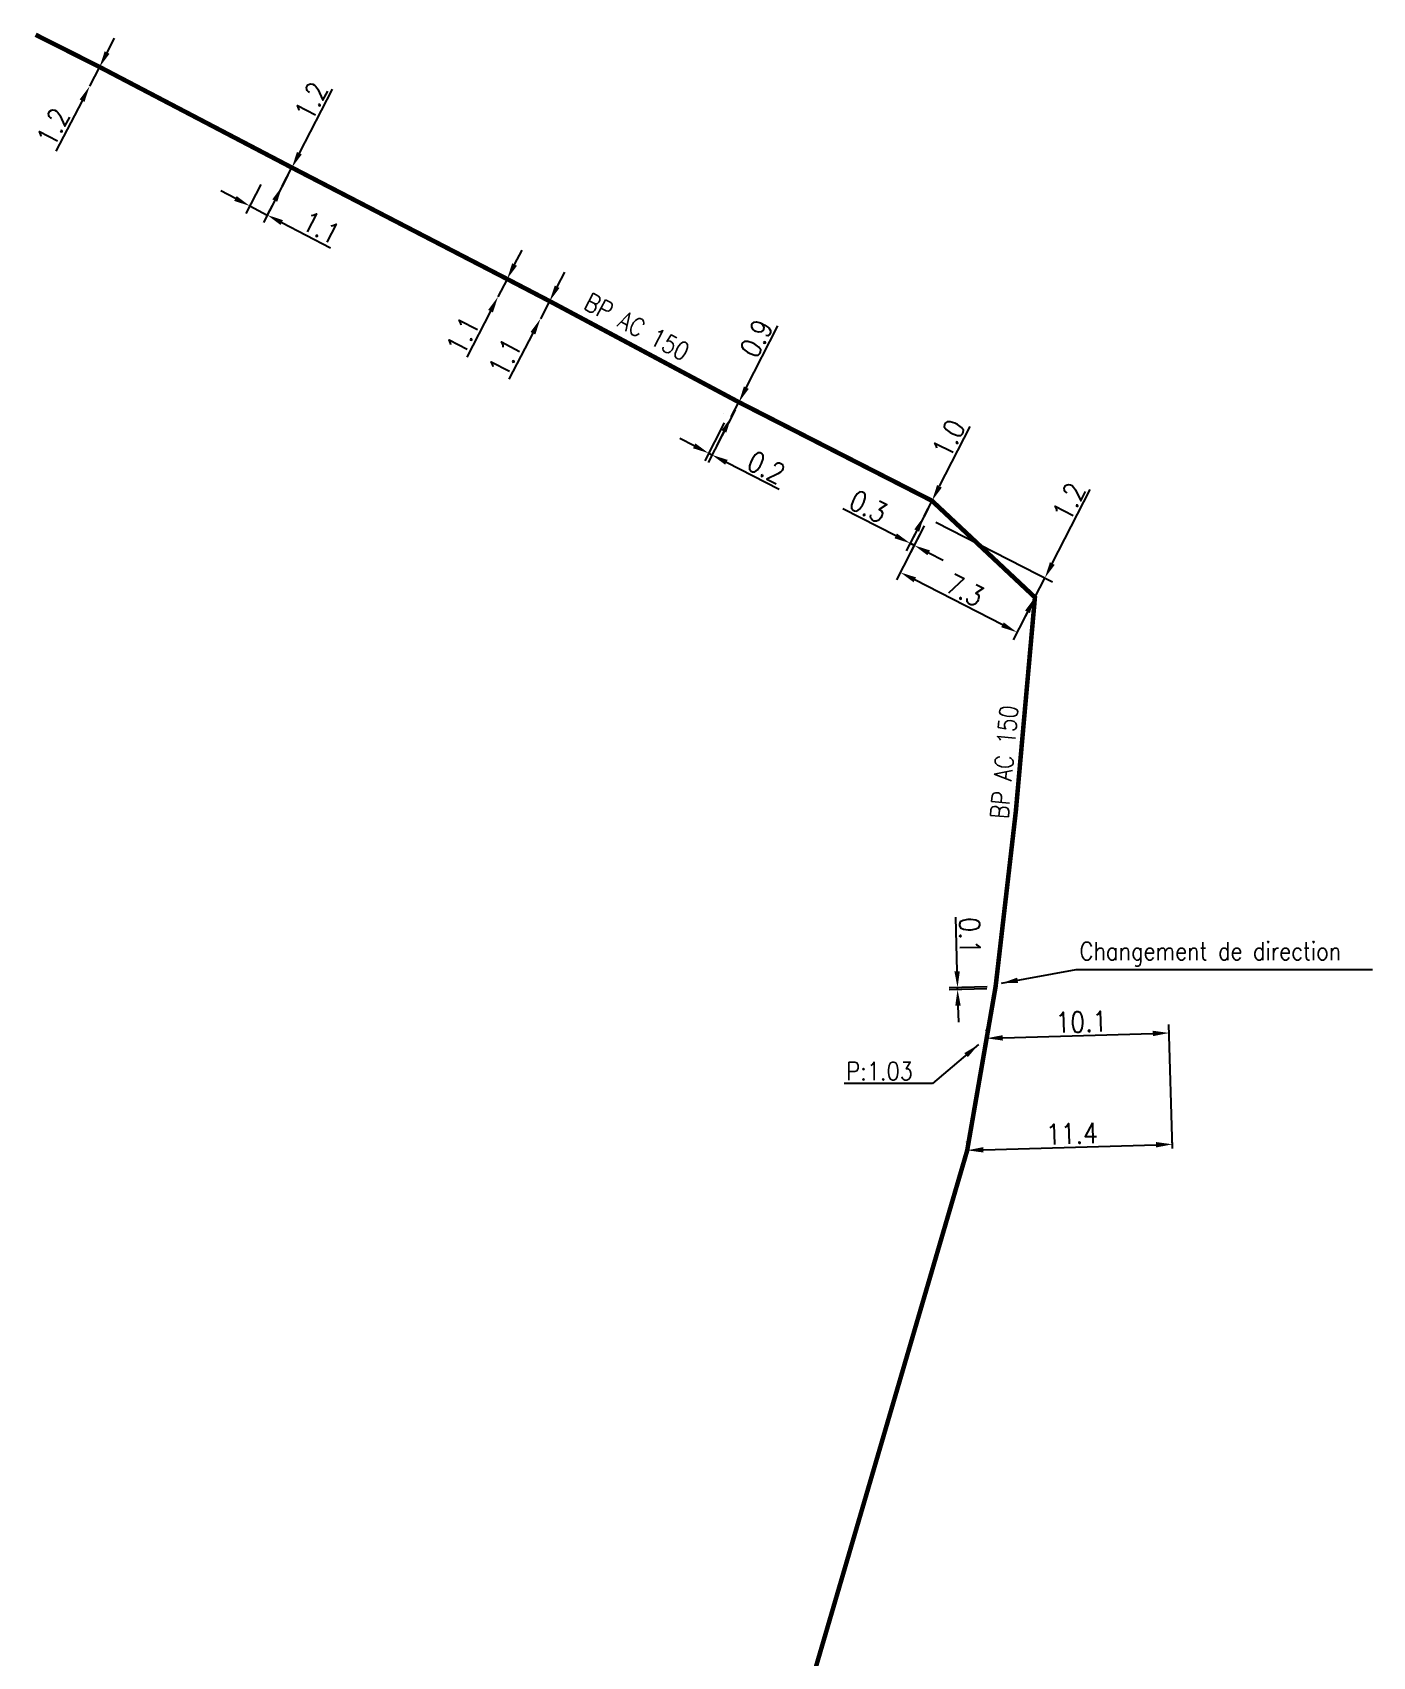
# Model space of a CAD drawing. Header units: millimetres. Extents: x 183997 to 185000, y 126999 to 128004.
# Drawn here: x 184621.5 to 184695.6, y 127910.3 to 128000.1 of the extents above; entities that cross this region are included whole.
import ezdxf

# ---------------------------------------------------------------- set-up
doc = ezdxf.new("R2010")
doc.units = ezdxf.units.MM
doc.header["$PDMODE"] = 34
doc.linetypes.add('L_25_AP', pattern=[2000, 1000, 1000])
doc.layers.get('DEFPOINTS').update_dxf_attribs({"linetype": 'CONTINUOUS'})
doc.layers.add('L_150', color=1, linetype='CONTINUOUS')
doc.styles.get("Standard").update_dxf_attribs({"font": 'romans.shx', "width": 0.85})
doc.dimstyles.get("Standard").update_dxf_attribs({"dimtxt": 1.5, "dimasz": 1.2, "dimexe": 0.625, "dimexo": 0.625, "dimgap": 0.25, "dimtad": 1, "dimdec": 1, "dimzin": 0, "dimdsep": 46, "dimtxsty": 'Standard', "dimcen": -0.5, "dimadec": 0, "dimazin": 0, "dimtfac": 1, "dimtdec": 1, "dimtmove": 0, "dimatfit": 3, "dimfxl": 0, "dimtolj": 1, "dimtzin": 0, "dimarcsym": 0})

# ---------------------------------------------------------------- blocks, each defined once
blk = doc.blocks.new('*D141')
at = {"layer": 'DEFPOINTS', "color": 0, "linetype": 'Continuous', "transparency": 16777216}
for p in [(184625.182, 127998.218), (184624.63, 127997.153), (184624.63, 127997.153)]:
    blk.add_point(p, dxfattribs=at)
at = {"layer": 'L_150', "color": 0, "linetype": 'Continuous', "lineweight": -2, "transparency": 16777216}
for p, q in [((184625.597, 127999.017), (184626.011, 127999.816)), ((184625.182, 127998.218), (184624.63, 127997.153)), ((184624.215, 127996.354), (184622.768, 127993.565))]:
    blk.add_line(p, q, dxfattribs=at)
at = {"layer": 'L_150', "color": 0, "linetype": 'Continuous', "transparency": 16777216}
for points in [[(184625.463, 127999.086), (184625.73, 127998.948), (184625.182, 127998.218)], [(184624.082, 127996.423), (184624.348, 127996.285), (184624.63, 127997.153)]]:
    blk.add_solid(points, dxfattribs=at)
at = {"layer": 'L_150', "color": 0, "linetype": 'Continuous', "transparency": 16777216, "insert": (184622.619, 127994.906), "char_height": 1.125, "attachment_point": 5, "rotation": 62.58379}
blk.add_mtext('\\A1;1.2', dxfattribs=at)
blk = doc.blocks.new('*D142')
at = {"layer": 'DEFPOINTS', "color": 0, "linetype": 'Continuous', "transparency": 16777216}
for p in [(184671.203, 127974.233), (184670.992, 127973.274), (184670.219, 127971.768)]:
    blk.add_point(p, dxfattribs=at)
at = {"layer": 'L_150', "color": 0, "linetype": 'Continuous', "lineweight": -2, "transparency": 16777216}
for p, q in [((184670.989, 127973.816), (184669.782, 127971.466)), ((184669.196, 127972.294), (184666.279, 127973.791)), ((184670.777, 127972.857), (184670.004, 127971.351)), ((184670.219, 127971.768), (184669.996, 127971.883)), ((184671.019, 127971.357), (184671.82, 127970.946))]:
    blk.add_line(p, q, dxfattribs=at)
at = {"layer": 'L_150', "color": 0, "linetype": 'Continuous', "transparency": 16777216}
for points in [[(184669.264, 127972.427), (184669.127, 127972.16), (184669.996, 127971.883)], [(184671.088, 127971.491), (184670.951, 127971.224), (184670.219, 127971.768)]]:
    blk.add_solid(points, dxfattribs=at)
at = {"layer": 'L_150', "color": 0, "linetype": 'Continuous', "transparency": 16777216, "insert": (184667.68, 127973.915), "char_height": 1.125, "attachment_point": 5, "rotation": 332.82041}
blk.add_mtext('\\A1;0.3', dxfattribs=at)
blk = doc.blocks.new('*D143')
at = {"layer": 'DEFPOINTS', "color": 0, "linetype": 'Continuous', "transparency": 16777216}
for p in [(184671.203, 127974.233), (184670.769, 127973.388), (184670.769, 127973.388)]:
    blk.add_point(p, dxfattribs=at)
at = {"layer": 'L_150', "color": 0, "linetype": 'Continuous', "lineweight": -2, "transparency": 16777216}
for p, q in [((184671.614, 127975.034), (184673.309, 127978.334)), ((184670.769, 127973.388), (184671.203, 127974.233)), ((184670.358, 127972.587), (184669.947, 127971.787))]:
    blk.add_line(p, q, dxfattribs=at)
at = {"layer": 'L_150', "color": 0, "linetype": 'Continuous', "transparency": 16777216}
for points in [[(184671.481, 127975.102), (184671.748, 127974.965), (184671.203, 127974.233)], [(184670.225, 127972.656), (184670.492, 127972.519), (184670.769, 127973.388)]]:
    blk.add_solid(points, dxfattribs=at)
at = {"layer": 'L_150', "color": 0, "linetype": 'Continuous', "transparency": 16777216, "insert": (184672.13, 127977.68), "char_height": 1.125, "attachment_point": 5, "rotation": 62.82041}
blk.add_mtext('\\A1;1.0', dxfattribs=at)
blk = doc.blocks.new('*D144')
at = {"layer": 'DEFPOINTS', "color": 0, "linetype": 'Continuous', "transparency": 16777216}
for p in [(184660.526, 127979.685), (184659.929, 127978.957), (184658.858, 127976.862)]:
    blk.add_point(p, dxfattribs=at)
at = {"layer": 'L_150', "color": 0, "linetype": 'Continuous', "lineweight": -2, "transparency": 16777216}
for p, q in [((184660.312, 127979.267), (184658.822, 127976.353)), ((184659.716, 127978.54), (184658.644, 127976.444)), ((184658.056, 127977.271), (184657.255, 127977.681)), ((184658.858, 127976.862), (184659.036, 127976.771)), ((184659.837, 127976.361), (184662.756, 127974.869))]:
    blk.add_line(p, q, dxfattribs=at)
at = {"layer": 'L_150', "color": 0, "linetype": 'Continuous', "transparency": 16777216}
for points in [[(184658.125, 127977.405), (184657.988, 127977.138), (184658.858, 127976.862)], [(184659.905, 127976.495), (184659.769, 127976.227), (184659.036, 127976.771)]]:
    blk.add_solid(points, dxfattribs=at)
at = {"layer": 'L_150', "color": 0, "linetype": 'Continuous', "transparency": 16777216, "insert": (184662.039, 127976.078), "char_height": 1.125, "attachment_point": 5, "rotation": 332.92156}
blk.add_mtext('\\A1;0.2', dxfattribs=at)
blk = doc.blocks.new('*D145')
at = {"layer": 'DEFPOINTS', "color": 0, "linetype": 'Continuous', "transparency": 16777216}
for p in [(184660.526, 127979.685), (184660.107, 127978.866), (184660.107, 127978.866)]:
    blk.add_point(p, dxfattribs=at)
at = {"layer": 'L_150', "color": 0, "linetype": 'Continuous', "lineweight": -2, "transparency": 16777216}
for p, q in [((184660.935, 127980.486), (184662.688, 127983.915)), ((184660.107, 127978.866), (184660.526, 127979.685)), ((184660.108, 127979.898), (184660.108, 127979.898)), ((184659.689, 127979.079), (184659.689, 127979.079)), ((184659.697, 127978.064), (184659.287, 127977.263))]:
    blk.add_line(p, q, dxfattribs=at)
at = {"layer": 'L_150', "color": 0, "linetype": 'Continuous', "transparency": 16777216}
for points in [[(184660.802, 127980.554), (184661.069, 127980.418), (184660.526, 127979.685)], [(184659.564, 127978.133), (184659.831, 127977.996), (184660.107, 127978.866)]]:
    blk.add_solid(points, dxfattribs=at)
at = {"layer": 'L_150', "color": 0, "linetype": 'Continuous', "transparency": 16777216, "insert": (184661.49, 127983.218), "char_height": 1.125, "attachment_point": 5, "rotation": 62.92156}
blk.add_mtext('\\A1;0.9', dxfattribs=at)
blk = doc.blocks.new('*D146')
at = {"layer": 'DEFPOINTS', "color": 0, "linetype": 'Continuous', "transparency": 16777216}
for p in [(184650.063, 127985.27), (184649.555, 127984.295), (184649.555, 127984.295)]:
    blk.add_point(p, dxfattribs=at)
at = {"layer": 'L_150', "color": 0, "linetype": 'Continuous', "lineweight": -2, "transparency": 16777216}
for p, q in [((184650.479, 127986.068), (184650.895, 127986.866)), ((184650.063, 127985.27), (184649.555, 127984.295)), ((184649.139, 127983.497), (184647.813, 127980.953))]:
    blk.add_line(p, q, dxfattribs=at)
at = {"layer": 'L_150', "color": 0, "linetype": 'Continuous', "transparency": 16777216}
for points in [[(184650.346, 127986.138), (184650.612, 127985.999), (184650.063, 127985.27)], [(184649.006, 127983.566), (184649.272, 127983.427), (184649.555, 127984.295)]]:
    blk.add_solid(points, dxfattribs=at)
at = {"layer": 'L_150', "color": 0, "linetype": 'Continuous', "transparency": 16777216, "insert": (184647.603, 127982.172), "char_height": 1.125, "attachment_point": 5, "rotation": 62.47224}
blk.add_mtext('\\A1;1.1', dxfattribs=at)
blk = doc.blocks.new('*D147')
at = {"layer": 'DEFPOINTS', "color": 0, "linetype": 'Continuous', "transparency": 16777216}
for p in [(184647.713, 127986.494), (184647.209, 127985.516), (184647.209, 127985.516)]:
    blk.add_point(p, dxfattribs=at)
at = {"layer": 'L_150', "color": 0, "linetype": 'Continuous', "lineweight": -2, "transparency": 16777216}
for p, q in [((184648.124, 127987.294), (184648.536, 127988.094)), ((184647.713, 127986.494), (184647.209, 127985.516)), ((184646.797, 127984.715), (184645.484, 127982.165))]:
    blk.add_line(p, q, dxfattribs=at)
at = {"layer": 'L_150', "color": 0, "linetype": 'Continuous', "transparency": 16777216}
for points in [[(184647.991, 127987.363), (184648.258, 127987.225), (184647.713, 127986.494)], [(184646.664, 127984.784), (184646.931, 127984.647), (184647.209, 127985.516)]]:
    blk.add_solid(points, dxfattribs=at)
at = {"layer": 'L_150', "color": 0, "linetype": 'Continuous', "transparency": 16777216, "insert": (184645.268, 127983.383), "char_height": 1.125, "attachment_point": 5, "rotation": 62.76432}
blk.add_mtext('\\A1;1.1', dxfattribs=at)
blk = doc.blocks.new('*D148')
at = {"layer": 'DEFPOINTS', "color": 0, "linetype": 'Continuous', "transparency": 16777216}
for p in [(184635.814, 127992.654), (184634.317, 127992.128), (184633.489, 127990.533)]:
    blk.add_point(p, dxfattribs=at)
at = {"layer": 'L_150', "color": 0, "linetype": 'Continuous', "lineweight": -2, "transparency": 16777216}
for p, q in [((184635.598, 127992.238), (184634.238, 127989.616)), ((184632.69, 127990.947), (184631.891, 127991.362)), ((184634.101, 127991.712), (184633.273, 127990.117)), ((184633.489, 127990.533), (184634.454, 127990.032)), ((184635.253, 127989.618), (184637.95, 127988.219))]:
    blk.add_line(p, q, dxfattribs=at)
at = {"layer": 'L_150', "color": 0, "linetype": 'Continuous', "transparency": 16777216}
for points in [[(184632.759, 127991.081), (184632.621, 127990.814), (184633.489, 127990.533)], [(184635.322, 127989.751), (184635.184, 127989.485), (184634.454, 127990.032)]]:
    blk.add_solid(points, dxfattribs=at)
at = {"layer": 'L_150', "color": 0, "linetype": 'Continuous', "transparency": 16777216, "insert": (184637.421, 127989.338), "char_height": 1.125, "attachment_point": 5, "rotation": 332.58379}
blk.add_mtext('\\A1;1.1', dxfattribs=at)
blk = doc.blocks.new('*D149')
at = {"layer": 'DEFPOINTS', "color": 0, "linetype": 'Continuous', "transparency": 16777216}
for p in [(184635.814, 127992.654), (184635.285, 127991.633), (184635.285, 127991.633)]:
    blk.add_point(p, dxfattribs=at)
at = {"layer": 'L_150', "color": 0, "linetype": 'Continuous', "lineweight": -2, "transparency": 16777216}
for p, q in [((184636.229, 127993.453), (184638.065, 127996.994)), ((184635.285, 127991.633), (184635.814, 127992.654)), ((184634.87, 127990.834), (184634.456, 127990.035))]:
    blk.add_line(p, q, dxfattribs=at)
at = {"layer": 'L_150', "color": 0, "linetype": 'Continuous', "transparency": 16777216}
for points in [[(184636.095, 127993.522), (184636.362, 127993.384), (184635.814, 127992.654)], [(184634.737, 127990.903), (184635.003, 127990.765), (184635.285, 127991.633)]]:
    blk.add_solid(points, dxfattribs=at)
at = {"layer": 'L_150', "color": 0, "linetype": 'Continuous', "transparency": 16777216, "insert": (184636.883, 127996.344), "char_height": 1.125, "attachment_point": 5, "rotation": 62.58379}
blk.add_mtext('\\A1;1.2', dxfattribs=at)
blk = doc.blocks.new('*D150')
at = {"layer": 'DEFPOINTS', "color": 0, "linetype": 'Continuous', "transparency": 16777216}
for p in [(184673.147, 127938.311), (184684.492, 127938.655), (184684.512, 127937.955)]:
    blk.add_point(p, dxfattribs=at)
at = {"layer": 'L_150', "color": 0, "linetype": 'Continuous', "lineweight": -2, "transparency": 16777216}
for p, q in [((184673.133, 127938.78), (184673.133, 127938.792)), ((184684.498, 127938.424), (184684.478, 127939.123)), ((184674.046, 127938.35), (184683.592, 127938.629))]:
    blk.add_line(p, q, dxfattribs=at)
at = {"layer": 'L_150', "color": 0, "linetype": 'Continuous', "transparency": 16777216}
for points in [[(184683.588, 127938.779), (184683.596, 127938.479), (184684.492, 127938.655)], [(184674.042, 127938.499), (184674.05, 127938.2), (184673.146, 127938.323)]]:
    blk.add_solid(points, dxfattribs=at)
at = {"layer": 'L_150', "color": 0, "linetype": 'Continuous', "transparency": 16777216, "insert": (184678.936, 127939.243), "char_height": 1.125, "attachment_point": 5, "rotation": 1.67476}
blk.add_mtext('\\A1;11.4', dxfattribs=at)
blk = doc.blocks.new('*D151')
at = {"layer": 'DEFPOINTS', "color": 0, "linetype": 'Continuous', "transparency": 16777216}
for p in [(184674.217, 127944.48), (184684.312, 127944.809), (184684.512, 127937.955)]:
    blk.add_point(p, dxfattribs=at)
at = {"layer": 'L_150', "color": 0, "linetype": 'Continuous', "lineweight": -2, "transparency": 16777216}
for p, q in [((184684.498, 127938.424), (184684.298, 127945.278)), ((184674.203, 127944.948), (184674.202, 127944.983)), ((184675.116, 127944.54), (184683.412, 127944.783))]:
    blk.add_line(p, q, dxfattribs=at)
at = {"layer": 'L_150', "color": 0, "linetype": 'Continuous', "transparency": 16777216}
for points in [[(184675.111, 127944.69), (184675.12, 127944.39), (184674.216, 127944.514)], [(184683.408, 127944.933), (184683.416, 127944.633), (184684.312, 127944.809)]]:
    blk.add_solid(points, dxfattribs=at)
at = {"layer": 'L_150', "color": 0, "linetype": 'Continuous', "transparency": 16777216, "insert": (184679.46, 127945.418), "char_height": 1.125, "attachment_point": 5, "rotation": 1.67476}
blk.add_mtext('\\A1;10.1', dxfattribs=at)
blk = doc.blocks.new('*D152')
at = {"layer": 'DEFPOINTS', "color": 0, "linetype": 'Continuous', "transparency": 16777216}
for p in [(184670.992, 127973.274), (184669.452, 127970.275), (184676.893, 127968.895)]:
    blk.add_point(p, dxfattribs=at)
at = {"layer": 'L_150', "color": 0, "linetype": 'Continuous', "lineweight": -2, "transparency": 16777216}
for p, q in [((184670.777, 127972.857), (184669.238, 127969.858)), ((184675.1, 127967.374), (184670.252, 127969.864)), ((184676.679, 127968.478), (184675.687, 127966.546))]:
    blk.add_line(p, q, dxfattribs=at)
at = {"layer": 'L_150', "color": 0, "linetype": 'Continuous', "transparency": 16777216}
for points in [[(184670.321, 127969.997), (184670.184, 127969.73), (184669.452, 127970.275)], [(184675.169, 127967.508), (184675.032, 127967.241), (184675.901, 127966.963)]]:
    blk.add_solid(points, dxfattribs=at)
at = {"layer": 'L_150', "color": 0, "linetype": 'Continuous', "transparency": 16777216, "insert": (184673.019, 127969.286), "char_height": 1.125, "attachment_point": 5, "rotation": 332.82041}
blk.add_mtext('\\A1;7.3', dxfattribs=at)
blk = doc.blocks.new('*D153')
at = {"layer": 'DEFPOINTS', "color": 0, "linetype": 'Continuous', "transparency": 16777216}
for p in [(184670.992, 127973.274), (184677.441, 127969.962), (184676.893, 127968.895)]:
    blk.add_point(p, dxfattribs=at)
at = {"layer": 'L_150', "color": 0, "linetype": 'Continuous', "lineweight": -2, "transparency": 16777216}
for p, q in [((184677.852, 127970.763), (184679.951, 127974.851)), ((184671.409, 127973.06), (184677.858, 127969.748)), ((184676.893, 127968.895), (184677.441, 127969.962)), ((184676.482, 127968.094), (184676.071, 127967.293))]:
    blk.add_line(p, q, dxfattribs=at)
at = {"layer": 'L_150', "color": 0, "linetype": 'Continuous', "transparency": 16777216}
for points in [[(184677.719, 127970.831), (184677.986, 127970.694), (184677.441, 127969.962)], [(184676.348, 127968.163), (184676.615, 127968.026), (184676.893, 127968.895)]]:
    blk.add_solid(points, dxfattribs=at)
at = {"layer": 'L_150', "color": 0, "linetype": 'Continuous', "transparency": 16777216, "insert": (184678.772, 127974.196), "char_height": 1.125, "attachment_point": 5, "rotation": 62.82041}
blk.add_mtext('\\A1;1.2', dxfattribs=at)
blk = doc.blocks.new('*D154')
at = {"layer": 'DEFPOINTS', "color": 0, "linetype": 'Continuous', "transparency": 16777216}
for p in [(184672.616, 127947.215), (184674.7, 127947.266), (184674.718, 127947.367)]:
    blk.add_point(p, dxfattribs=at)
at = {"layer": 'L_150', "color": 0, "linetype": 'Continuous', "lineweight": -2, "transparency": 16777216}
for p, q in [((184672.592, 127948.215), (184672.517, 127951.219)), ((184674.249, 127947.355), (184672.145, 127947.303)), ((184674.232, 127947.255), (184672.148, 127947.203)), ((184672.616, 127947.215), (184672.614, 127947.315)), ((184672.639, 127946.315), (184672.661, 127945.415))]:
    blk.add_line(p, q, dxfattribs=at)
at = {"layer": 'L_150', "color": 0, "linetype": 'Continuous', "transparency": 16777216}
for points in [[(184672.742, 127948.218), (184672.442, 127948.211), (184672.614, 127947.315)], [(184672.789, 127946.319), (184672.489, 127946.311), (184672.616, 127947.215)]]:
    blk.add_solid(points, dxfattribs=at)
at = {"layer": 'L_150', "color": 0, "linetype": 'Continuous', "transparency": 16777216, "insert": (184673.293, 127950.185), "char_height": 1.125, "attachment_point": 5, "rotation": 271.41722}
blk.add_mtext('\\A1;0.1', dxfattribs=at)

msp = doc.modelspace()

# ---------------------------------------------------------------- linework, layer by layer
at = {"layer": 'L_150', "linetype": 'L_25_AP', "const_width": 0.25}
msp.add_lwpolyline([(184621.647, 128000), (184625.182, 127998.218), (184635.814, 127992.654), (184647.713, 127986.494), (184650.063, 127985.27), (184660.526, 127979.685), (184671.203, 127974.233), (184676.893, 127968.895), (184675.836, 127957.049), (184674.718, 127947.367), (184674.217, 127944.48), (184673.147, 127938.311), (184664.221, 127907.838), (184661.34, 127901.342), (184644.153, 127860.702), (184640.769, 127852.336), (184640.429, 127852.063), (184635.578, 127851.249), (184633.054, 127843.381), (184632.903, 127842.913)], dxfattribs=at)

# ---------------------------------------------------------------- texts
at = {"layer": 'L_150', "linetype": 'L_25_AP', "width": 0.85}
msp.add_text('BP AC 150', height=1, rotation=331.90468, dxfattribs=at).set_placement((184651.875, 127984.893))
at = {"layer": 'L_150', "linetype": 'Continuous', "width": 0.85}
msp.add_text('BP AC 150', height=1, rotation=84.90371, dxfattribs=at).set_placement((184675.411, 127956.607))
at = {"layer": 'L_150', "linetype": 'Continuous', "char_height": 1}
for s, insert, attachment_point in [('Changement de direction', (184679.366, 127949.167), 4), ('P:1.03', (184670.147, 127942.7), 6)]:
    msp.add_mtext(s, dxfattribs=dict(at, insert=insert, attachment_point=attachment_point))

# ---------------------------------------------------------------- dimensions: what is measured, and where the dimension line sits
at = {"layer": 'L_150', "linetype": 'Continuous'}
for base, p1, p2, angle, picture, middle in [((184624.63, 127997.153), (184625.182, 127998.218), (184624.63, 127997.153), 62.58379, '*D141', (184623.285, 127994.56)), ((184635.28459, 127991.63315), (184635.81411, 127992.65399), (184635.28459, 127991.63315), 62.58379, '*D149', (184637.54897, 127995.99855)), ((184633.489, 127990.533), (184635.814, 127992.654), (184634.317, 127992.128), 332.58379, '*D148', (184637.076, 127988.673)), ((184647.209, 127985.516), (184647.713, 127986.494), (184647.209, 127985.516), 62.76432, '*D147', (184645.935, 127983.04)), ((184649.555, 127984.295), (184650.063, 127985.27), (184649.555, 127984.295), 62.47224, '*D146', (184648.268, 127981.826)), ((184660.107, 127978.866), (184660.526, 127979.685), (184660.107, 127978.866), 62.92156, '*D145', (184662.157, 127982.877)), ((184658.858, 127976.862), (184660.526, 127979.685), (184659.929, 127978.957), 332.92156, '*D144', (184661.697, 127975.41)), ((184670.76920522, 127973.387995279), (184671.203147282, 127974.233095443), (184670.76920522, 127973.387995279), 62.82040684, '*D143', (184672.796997702, 127977.337111784)), ((184677.441, 127969.962), (184676.893, 127968.895), (184670.992, 127973.274), 242.82041, '*D153', (184679.439, 127973.853)), ((184672.616, 127947.215), (184674.718, 127947.367), (184674.7, 127947.266), 91.41722, '*D154', (184672.543, 127950.167)), ((184684.312, 127944.809), (184674.217, 127944.48), (184684.512, 127937.955), 181.67476, '*D151', (184679.482, 127944.668)), ((184684.492, 127938.655), (184673.147, 127938.311), (184684.512, 127937.955), 181.67476, '*D150', (184678.958, 127938.493))]:
    dim = msp.add_linear_dim(base=base, p1=p1, p2=p2, angle=angle, dimstyle='Standard', override={"dimscale": 0.75}, dxfattribs=at)
    dim.commit()
    dim.dimension.update_dxf_attribs({"geometry": picture, "text_midpoint": middle, "dimtype": 160})
dim = msp.add_linear_dim(base=(184670.219, 127971.768), p1=(184671.203, 127974.233), p2=(184670.992, 127973.274), angle=152.82041, text='0.3', dimstyle='Standard', override={"dimscale": 0.75}, dxfattribs=at)
dim.commit()
dim.dimension.update_dxf_attribs({"geometry": '*D142', "text_midpoint": (184667.337, 127973.248), "dimtype": 160})
dim = msp.add_linear_dim(base=(184669.4516, 127970.2747), p1=(184676.8929, 127968.8946), p2=(184670.9916, 127973.2738), angle=332.82041, dimstyle='Standard', override={"dimscale": 0.75}, dxfattribs=at)
dim.commit()
dim.dimension.update_dxf_attribs({"geometry": '*D152', "text_midpoint": (184673.0189, 127969.2861)})

# ---------------------------------------------------------------- leaders
at = {"layer": 'L_150', "linetype": 'Continuous', "annotation_type": 0, "has_hookline": 1}
for points, hookline_direction, text_width in [([(184675.05, 127947.56), (184679.178, 127948.313)], 0, 16.19), ([(184673.773, 127944.167), (184671.235, 127942.012), (184670.335, 127942.012)], 1, 3.805)]:
    msp.add_leader(points, dimstyle='Standard', override={"dimscale": 0.75}, dxfattribs=dict(at, hookline_direction=hookline_direction, text_width=text_width))

doc.saveas('drawing.dxf')
